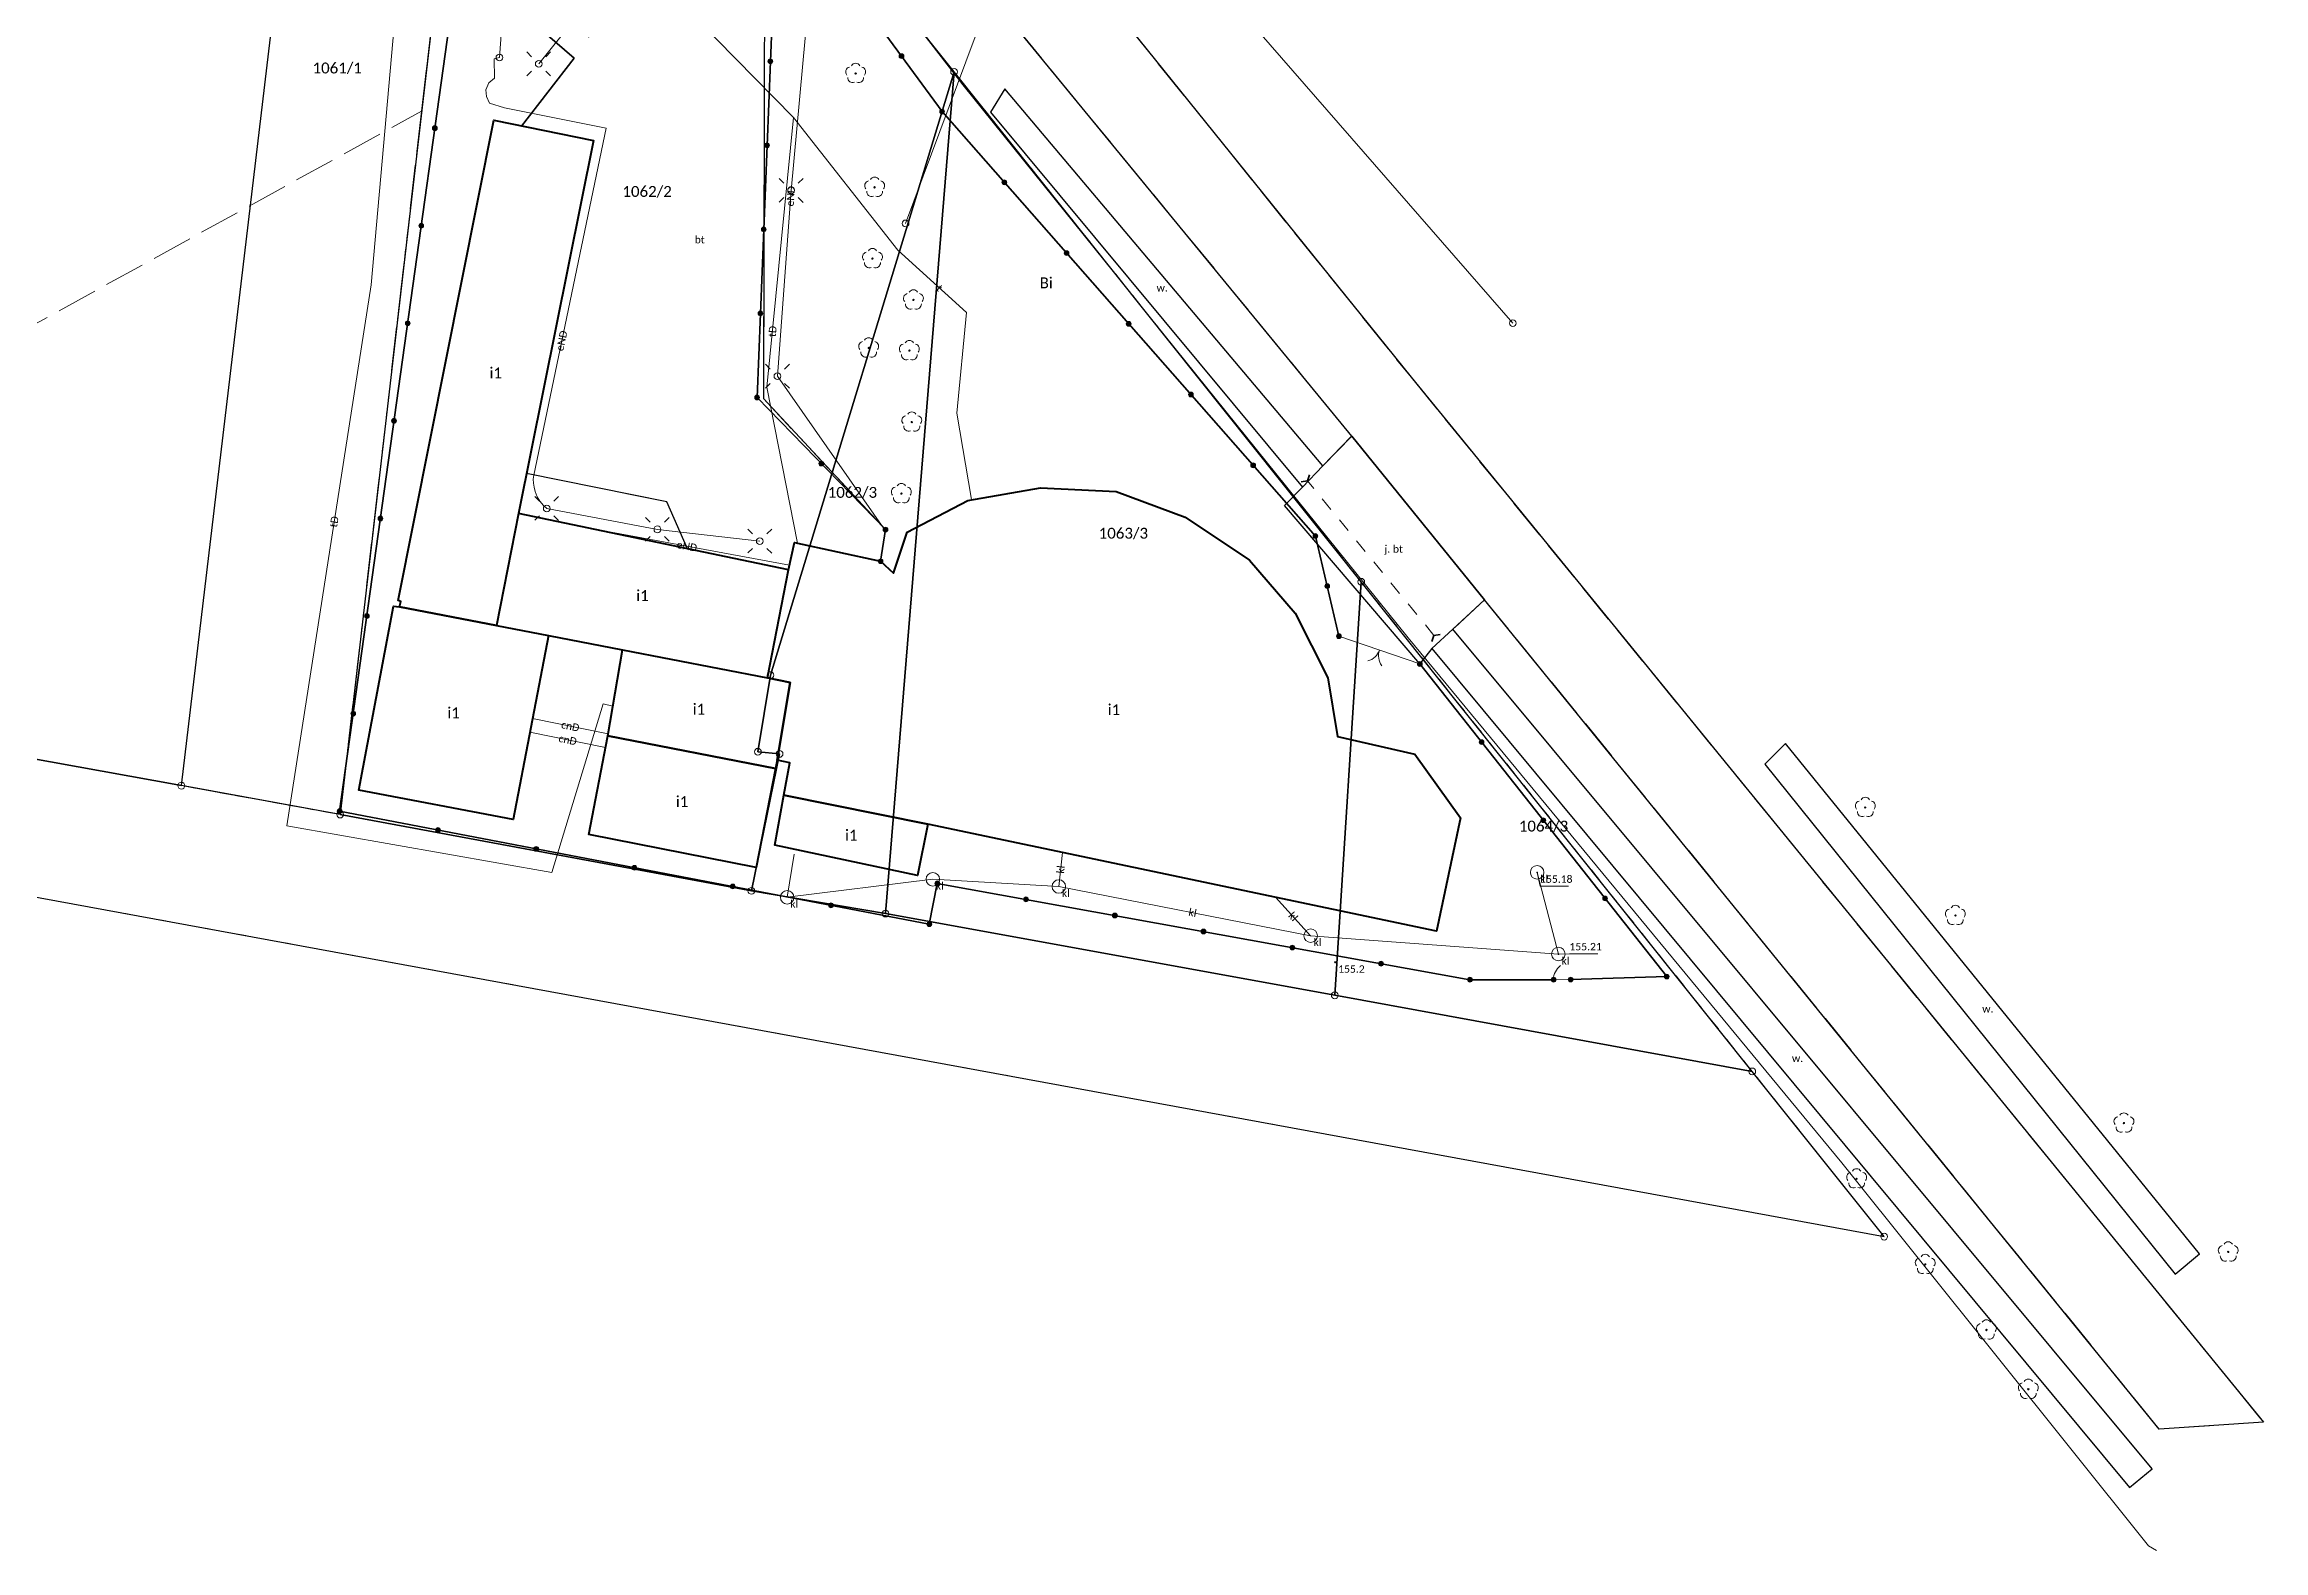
# Model space of a CAD drawing. Header units: metres. Extents: x 0 to 8431248, y 0 to 5724257.
# Drawn here: x 8431084.5 to 8431248.2, y 5723870.8 to 5723981.9 of the extents above; entities that cross this region are included whole.
import ezdxf

# ---------------------------------------------------------------- set-up
doc = ezdxf.new("R2010")
doc.units = ezdxf.units.M
for name, pattern in [('EGKK', [8, 3, -1, 3, -1]), ('EGUG', [4, 1, -1, 1, -1]), ('OTKJ', [8, 3, -1, 3, -1]), ('OTKU', [8, 3, -1, 3, -1]), ('OTKZ', [4, 1, -1, 1, -1])]:
    doc.linetypes.add(name, pattern=pattern)
for name, color, linetype, true_color in [('EGB_Budynek_powierzchnia-budynek naziemny EGBU', 7, 'Continuous', 0x000000), ('EGB_Budynek_powierzchnia_0_etykiety', 7, 'Continuous', 0x000000), ('EGB_DzialkaEwidencyjna_powierzchnia-działka ewidencyjna EGDE', 7, 'Continuous', 0x000000), ('EGB_DzialkaEwidencyjna_powierzchnia_0_etykiety', 7, 'Continuous', 0x000000), ('EGB_KonturKlasyfikacyjny_powierzchnia-kontur klasyfikacyjny EGKK', 7, 'Continuous', 0x24bc24), ('EGB_KonturUzytkuGruntowego_powierzchnia-kontur użytku gruntowego EGUG', 7, 'Continuous', 0x008000), ('EGB_KonturUzytkuGruntowego_powierzchnia_32768_etykiety', 7, 'Continuous', 0x008000), ('EGB_PunktGraniczny_punkt-stabilizowany trwale EGPG_A', 7, 'Continuous', 0xffffff), ('GES_InneUrzadzeniaTowarzyszace_punkt-podpora przewodów SUPN', 7, 'Continuous', 0x000000), ('GES_PrzewodCieplowniczy_linia-przewód ciepłowniczy SUCP', 7, 'Continuous', 0xd200d2), ('GES_PrzewodCieplowniczy_linia_13762770_etykiety', 7, 'Continuous', 0xd200d2), ('GES_PrzewodElektroenergetyczny_linia-przewód elektroenergetyczny SUEP-n', 7, 'Continuous', 0xff0000), ('GES_PrzewodElektroenergetyczny_linia-przewód elektroenergetyczny SUEP-podziemny', 7, 'Continuous', 0xff0000), ('GES_PrzewodElektroenergetyczny_linia_16711680_etykiety', 7, 'Continuous', 0xff0000), ('GES_PrzewodKanalizacyjny_linia-przewód kanalizacyjny SUKP', 7, 'Continuous', 0x803300), ('GES_PrzewodKanalizacyjny_linia_8401664_etykiety', 7, 'Continuous', 0x803300), ('GES_PrzewodTelekomunikacyjny_linia-przewód telekomunikacyjny SUTP', 7, 'Continuous', 0xff9100), ('GES_PrzewodTelekomunikacyjny_linia_16748800_etykiety', 7, 'Continuous', 0xff9100), ('GES_Rzedna_punkt-odnośnik', 7, 'Continuous', 0x000000), ('GES_Rzedna_punkt_8401664_etykiety', 7, 'Continuous', 0x803300), ('GES_UrzadzeniaSiecElektroenergetyczna_punkt-latarnia SUEO', 7, 'Continuous', 0xff0000), ('GES_UrzadzeniaSiecKanalizacyjna_punkt-osadnik szambo SUKM', 7, 'Continuous', 0xffffff), ('GES_UrzadzeniaSiecKanalizacyjna_punkt_8401664_etykiety', 7, 'Continuous', 0x803300), ('OT_Komunikacja_linia-krawężnik OTKK', 7, 'Continuous', 0x000000), ('OT_Komunikacja_linia-przepust OTKZ', 7, 'Continuous', 0x000000), ('OT_Komunikacja_powierzchnia-jezdnia OTKJ', 7, 'Continuous', 0x000000), ('OT_Komunikacja_powierzchnia-obszar utwardzony OTKU', 7, 'Continuous', 0x000000), ('OT_Komunikacja_powierzchnia-odnośnik', 7, 'Continuous', 0x000000), ('OT_Komunikacja_powierzchnia-rów przydrożny OTKR', 7, 'Continuous', 0x000000), ('OT_Komunikacja_powierzchnia_0_etykiety', 7, 'Continuous', 0x000000), ('OT_Ogrodzenia_linia-brama OTOB', 7, 'Continuous', 0x0a0a09), ('OT_Ogrodzenia_linia-furtka OTOF', 7, 'Continuous', 0x0a0a09), ('OT_Ogrodzenia_linia-ogrodzenie trwałe OTOO', 7, 'Continuous', 0x0a0a09), ('OT_Rzedna_punkt-pikieta naturalna OTRN', 7, 'Continuous', 0x000000), ('OT_Rzedna_punkt_0_etykiety', 7, 'Continuous', 0x000000)]:
    doc.layers.add(name, color=color, linetype=linetype, true_color=true_color)
doc.layers.add('OT_ZagospodarowanieTerenu_punkt-drzewo liściaste OTZL', color=7, linetype='Continuous')
doc.styles.add('Style-Calibri', font='calibri.ttf')

# ---------------------------------------------------------------- blocks, each defined once
blk = doc.blocks.new('EGBP04_2a0')
at = {"linetype": 'Continuous', "lineweight": 13}
blk.add_circle((0, 0), 0.5, dxfattribs=at)
blk = doc.blocks.new('egpg_a')
blk.add_blockref('EGBP04_2a0', (0, 0))
blk = doc.blocks.new('SUSM04_010')
at = {"linetype": 'Continuous', "lineweight": 13}
blk.add_circle((0, 0), 0.5, dxfattribs=at)
blk = doc.blocks.new('SUPP0')
blk.add_blockref('SUSM04_010', (0, 0))
blk = doc.blocks.new('supn')
blk.add_blockref('SUPP0', (0, 0))
blk = doc.blocks.new('SUSM010')
at = {"linetype": 'Continuous', "lineweight": 13, "flags": 128}
for points in [[(-1.06, 1.06), (-1.76, 1.76)], [(1.76, 1.76), (1.06, 1.06)], [(-1.74, -1.74), (-1.06, -1.06)], [(1.06, -1.06), (1.76, -1.76)]]:
    blk.add_lwpolyline(points, dxfattribs=at)
at = {"linetype": 'Continuous', "lineweight": 13}
blk.add_circle((0, 0), 0.5, dxfattribs=at)
blk = doc.blocks.new('sueo')
blk.add_blockref('SUSM010', (0, 0))
blk = doc.blocks.new('sukm')
at = {"color": 36, "lineweight": 13, "true_color": 0x803300}
blk.add_circle((0, 0), 1, dxfattribs=at)
blk = doc.blocks.new('otkz')
at = {"lineweight": 35}
for q in [(-0.5, 0.8), (-0.5, -0.8)]:
    blk.add_line((0, 0), q, dxfattribs=at)
blk = doc.blocks.new('otoo')
at = {"lineweight": 18, "transparency": 16777216}
h = blk.add_hatch(color=256, dxfattribs=at)
h.dxf.hatch_style = 1
h.paths.add_polyline_path([(0.35, 0, 1), (-0.35, 0, 1)])
at = {"lineweight": 18}
blk.add_circle((0, 0), 0.35, dxfattribs=at)
blk = doc.blocks.new('otob')
at = {"lineweight": 18}
for centre, start, end in [((-2.5, 0), 0, 55.2822), ((2.5, 0), 124.7178, 180)]:
    blk.add_arc(centre, 2.5, start, end, dxfattribs=at)
blk = doc.blocks.new('otof')
at = {"lineweight": 18}
blk.add_arc((2.5, 0), 2.5, 124.7178, 180, dxfattribs=at)
blk = doc.blocks.new('otrn')
at = {"linetype": 'Continuous', "lineweight": 13}
blk.add_hatch(color=256, dxfattribs=at).paths.add_polyline_path([(0, -0.09, 1), (0, 0.09, 1)])
blk.add_circle((0, 0), 0.0906, dxfattribs=at)
blk = doc.blocks.new('otzl')
at = {"linetype": 'Continuous', "lineweight": 13, "true_color": 0x008000}
blk.add_hatch(color=96, dxfattribs=at).paths.add_polyline_path([(0, -0.1, 1), (0, 0.1, 1)])
at = {"color": 96, "linetype": 'Continuous', "lineweight": 13, "true_color": 0x008000}
blk.add_circle((0, 0), 0.1, dxfattribs=at)
for centre, radius, start, end in [((-0.77, 0.25), 0.7, 101.6336, 222.6627), ((0, 0.8), 0.7, 29.8459, 150.1541), ((0.77, 0.25), 0.7, 317.3373, 78.3664), ((-0.46, -0.64), 0.71, 174.3693, 292.5572), ((0.46, -0.64), 0.71, 247.4428, 5.6307)]:
    blk.add_arc(centre, radius, start, end, dxfattribs=at)

msp = doc.modelspace()

# ---------------------------------------------------------------- linework, layer by layer
at = {"layer": 'EGB_Budynek_powierzchnia-budynek naziemny EGBU', "lineweight": 50}
for points in [[(8431117.84, 5723939.03), (8431110.7, 5723940.41), (8431110.79, 5723940.8), (8431110.59, 5723940.88), (8431117.66, 5723976.27), (8431124.99, 5723974.77), (8431119.47, 5723947.29), (8431117.84, 5723939.03)], [(8431149.65, 5723924.39), (8431139.04, 5723926.53), (8431139.47, 5723928.91), (8431138.54, 5723929.1), (8431139.5, 5723934.84), (8431137.83, 5723935.18), (8431139.38, 5723943.14), (8431139.81, 5723945.16), (8431146.17, 5723943.77), (8431147.11, 5723942.89), (8431148.13, 5723945.91), (8431152.59, 5723948.26), (8431157.97, 5723949.17), (8431163.53, 5723948.9), (8431168.63, 5723947.03), (8431173.36, 5723943.86), (8431176.73, 5723939.95), (8431179.14, 5723935.17), (8431179.86, 5723930.86), (8431185.56, 5723929.55), (8431188.92, 5723924.87), (8431187.16, 5723916.5), (8431149.65, 5723924.39)], [(8431119.47, 5723947.29), (8431117.84, 5723939.03), (8431121.67, 5723938.31), (8431127.13, 5723937.24), (8431137.83, 5723935.18), (8431139.38, 5723943.14), (8431119.47, 5723947.29)], [(8431121.67, 5723938.31), (8431119.07, 5723924.73), (8431107.69, 5723926.9), (8431110.26, 5723940.47), (8431110.7, 5723940.41), (8431117.84, 5723939.03), (8431121.67, 5723938.31)], [(8431137.83, 5723935.18), (8431139.5, 5723934.84), (8431138.54, 5723929.1), (8431138.41, 5723928.5), (8431126.06, 5723930.91), (8431127.13, 5723937.24), (8431137.83, 5723935.18)], [(8431138.41, 5723928.5), (8431137, 5723921.21), (8431124.65, 5723923.64), (8431126.06, 5723930.91), (8431138.41, 5723928.5)], [(8431139.04, 5723926.53), (8431149.65, 5723924.39), (8431148.88, 5723920.62), (8431138.37, 5723922.84), (8431139.04, 5723926.53)]]:
    msp.add_lwpolyline(points, close=True, dxfattribs=at)
at = {"layer": 'EGB_DzialkaEwidencyjna_powierzchnia-działka ewidencyjna EGDE', "lineweight": 9}
for points in [[(8431073.51, 5723931.06), (8431094.61, 5723927.23), (8431107.45, 5724035.1), (8431082.44, 5724066.2), (8431073.51, 5723931.06)], [(8431094.61, 5723927.23), (8431107.45, 5724035.1), (8431117.59, 5724022.4), (8431106.32, 5723925.1), (8431094.61, 5723927.23)], [(8431117.59, 5724022.4), (8431106.32, 5723925.1), (8431136.64, 5723919.48), (8431138.72, 5723929.57), (8431137.12, 5723929.73), (8431138.05, 5723935.38), (8431151.59, 5723979.84), (8431117.59, 5724022.4)], [(8431146.53, 5723917.8), (8431151.59, 5723979.84), (8431138.05, 5723935.38), (8431137.12, 5723929.73), (8431138.72, 5723929.57), (8431136.64, 5723919.48), (8431146.53, 5723917.8)], [(8431181.61, 5723942.26), (8431151.59, 5723979.84), (8431146.53, 5723917.8), (8431179.66, 5723911.78), (8431181.61, 5723942.26)], [(8431210.44, 5723906.17), (8431181.61, 5723942.26), (8431179.66, 5723911.78), (8431210.44, 5723906.17)]]:
    msp.add_lwpolyline(points, close=True, dxfattribs=at)
at = {"layer": 'EGB_DzialkaEwidencyjna_powierzchnia-działka ewidencyjna EGDE'}
for points in [[(8431073.51, 5723931.06), (8431094.61, 5723927.23), (8431107.45, 5724035.1), (8431082.44, 5724066.2), (8431073.51, 5723931.06)], [(8431094.61, 5723927.23), (8431107.45, 5724035.1), (8431117.59, 5724022.4), (8431106.32, 5723925.1), (8431094.61, 5723927.23)], [(8431117.59, 5724022.4), (8431106.32, 5723925.1), (8431136.64, 5723919.48), (8431138.72, 5723929.57), (8431137.12, 5723929.73), (8431138.05, 5723935.38), (8431151.59, 5723979.84), (8431117.59, 5724022.4)], [(8431146.53, 5723917.8), (8431151.59, 5723979.84), (8431138.05, 5723935.38), (8431137.12, 5723929.73), (8431138.72, 5723929.57), (8431136.64, 5723919.48), (8431146.53, 5723917.8)], [(8431181.61, 5723942.26), (8431151.59, 5723979.84), (8431146.53, 5723917.8), (8431179.66, 5723911.78), (8431181.61, 5723942.26)], [(8431210.44, 5723906.17), (8431181.61, 5723942.26), (8431179.66, 5723911.78), (8431210.44, 5723906.17)]]:
    msp.add_lwpolyline(points, close=True, dxfattribs=at)
at = {"layer": 'EGB_DzialkaEwidencyjna_powierzchnia-działka ewidencyjna EGDE', "lineweight": 9}
msp.add_lwpolyline([(8430699.38, 5723988.51), (8430962.64, 5723941.28), (8430962.64, 5723941.28), (8431220.17, 5723893.99), (8431210.44, 5723906.17), (8431179.66, 5723911.78), (8431146.53, 5723917.8), (8431136.64, 5723919.48), (8431106.32, 5723925.1), (8431094.61, 5723927.23), (8431073.51, 5723931.06), (8431045.15, 5723936.22), (8431026.14, 5723939.71), (8431006.59, 5723943.27), (8431000.64, 5723944.3), (8430981.17, 5723947.84), (8430961.54, 5723951.41), (8430938.33, 5723956.09), (8430897.49, 5723963.04)], dxfattribs=at)
at = {"layer": 'EGB_DzialkaEwidencyjna_powierzchnia-działka ewidencyjna EGDE'}
msp.add_lwpolyline([(8430699.38, 5723988.51), (8430962.64, 5723941.28), (8430962.64, 5723941.28), (8431220.17, 5723893.99), (8431210.44, 5723906.17), (8431179.66, 5723911.78), (8431146.53, 5723917.8), (8431136.64, 5723919.48), (8431106.32, 5723925.1), (8431094.61, 5723927.23), (8431073.51, 5723931.06), (8431045.15, 5723936.22), (8431026.14, 5723939.71), (8431006.59, 5723943.27), (8431000.64, 5723944.3), (8430981.17, 5723947.84), (8430961.54, 5723951.41), (8430938.33, 5723956.09), (8430897.49, 5723963.04)], dxfattribs=at)
at = {"layer": 'EGB_KonturKlasyfikacyjny_powierzchnia-kontur klasyfikacyjny EGKK', "linetype": 'egkk', "lineweight": 9}
for points in [[(8431019.17, 5724039.59), (8431057.84, 5724030.93), (8431077.88, 5723999.57), (8431046.97, 5723976.53), (8431011.49, 5723980.79), (8431006.59, 5723943.27), (8431026.14, 5723939.71), (8431040.03, 5723937.16), (8431112.32, 5723976.94), (8431114.97, 5723999.75), (8431117.59, 5724022.4), (8431107.45, 5724035.1), (8431082.44, 5724066.2), (8431079.35, 5724068.06), (8431064.82, 5724083.09), (8431060.37, 5724087.52), (8431046.34, 5724097.52), (8431027.98, 5724107.07), (8431025.06, 5724084.75), (8431022.78, 5724067.25), (8431019.17, 5724039.59)], [(8431040.03, 5723937.16), (8431112.32, 5723976.94), (8431106.32, 5723925.1), (8431094.61, 5723927.23), (8431073.51, 5723931.06), (8431045.15, 5723936.22), (8431040.03, 5723937.16)]]:
    msp.add_lwpolyline(points, close=True, dxfattribs=at)
at = {"layer": 'EGB_KonturUzytkuGruntowego_powierzchnia-kontur użytku gruntowego EGUG', "linetype": 'egug', "lineweight": 9}
for points in [[(8431062.18, 5724063.36), (8431042.18, 5724065.02), (8431022.78, 5724067.25), (8431006.59, 5723943.27), (8431026.14, 5723939.71), (8431045.15, 5723936.22), (8431073.51, 5723931.06), (8431094.61, 5723927.23), (8431106.32, 5723925.1), (8431114.97, 5723999.75), (8431109.16, 5724000.34), (8431106.59, 5723983.09), (8431077.45, 5723986.94), (8431078.07, 5723995.7), (8431053.46, 5723998.23), (8431062.18, 5724063.36)], [(8431117.59, 5724022.4), (8431106.32, 5723925.1), (8431136.64, 5723919.48), (8431146.53, 5723917.8), (8431179.66, 5723911.78), (8431210.44, 5723906.17), (8431181.61, 5723942.26), (8431151.59, 5723979.84), (8431117.59, 5724022.4)]]:
    msp.add_lwpolyline(points, close=True, dxfattribs=at)
msp.add_lwpolyline([(8430699.38, 5723988.51), (8430962.64, 5723941.28), (8431220.17, 5723893.99), (8431210.44, 5723906.17), (8431179.66, 5723911.78), (8431146.53, 5723917.8), (8431136.64, 5723919.48), (8431106.32, 5723925.1), (8431094.61, 5723927.23), (8431073.51, 5723931.06), (8431045.15, 5723936.22), (8431026.14, 5723939.71), (8431006.59, 5723943.27), (8431000.64, 5723944.3), (8430997.16, 5723944.94), (8430982.8, 5723947.54), (8430981.17, 5723947.84), (8430961.54, 5723951.41), (8430938.33, 5723956.09), (8430897.49, 5723963.04)], dxfattribs=at)
at = {"layer": 'GES_PrzewodCieplowniczy_linia-przewód ciepłowniczy SUCP', "lineweight": 9}
for points in [[(8431120.5, 5723932.19), (8431126.08, 5723931.04)], [(8431120.3, 5723931.17), (8431125.89, 5723930.04)]]:
    msp.add_lwpolyline(points, dxfattribs=at)
at = {"layer": 'GES_PrzewodElektroenergetyczny_linia-przewód elektroenergetyczny SUEP-n', "lineweight": 9}
msp.add_lwpolyline([(8431046.98, 5724094.14), (8431070.94, 5724077.34), (8431091.42, 5724054.76), (8431121.02, 5724021.24), (8431118.06, 5723980.9)], dxfattribs=at)
at = {"layer": 'GES_PrzewodElektroenergetyczny_linia-przewód elektroenergetyczny SUEP-podziemny', "lineweight": 9}
for points in [[(8431120.96, 5723980.43), (8431128.87, 5723990.29)], [(8431146.59, 5723945.95), (8431138.56, 5723957.41), (8431139.57, 5723971.1), (8431140.83, 5723984.73), (8431128.87, 5723990.29)], [(8431118.06, 5723980.9), (8431117.68, 5723980.8), (8431117.71, 5723979.37), (8431117.27, 5723979.04), (8431117.05, 5723978.52), (8431117.12, 5723978.03), (8431117.34, 5723977.53), (8431118.43, 5723977.2), (8431125.94, 5723975.69), (8431120.59, 5723950.11), (8431120.56, 5723949.81), (8431120.58, 5723949.52), (8431120.62, 5723949.22), (8431120.69, 5723948.9), (8431120.85, 5723948.52), (8431121.05, 5723948.2), (8431121.31, 5723947.89), (8431121.55, 5723947.66), (8431129.71, 5723946.12), (8431137.26, 5723945.25)], [(8431124.32, 5723946.28), (8431139.45, 5723943.49)]]:
    msp.add_lwpolyline(points, dxfattribs=at)
at = {"layer": 'GES_PrzewodKanalizacyjny_linia-przewód kanalizacyjny SUKP', "lineweight": 9}
for points in [[(8431139.79, 5723922.18), (8431139.28, 5723919), (8431150.02, 5723920.33), (8431159.31, 5723919.8), (8431177.88, 5723916.17), (8431196.15, 5723914.82), (8431194.58, 5723920.84)], [(8431159.31, 5723919.8), (8431159.59, 5723922.3)], [(8431177.88, 5723916.17), (8431175.29, 5723919)]]:
    msp.add_lwpolyline(points, dxfattribs=at)
at = {"layer": 'GES_PrzewodTelekomunikacyjny_linia-przewód telekomunikacyjny SUTP', "lineweight": 9}
for points in [[(8431047.31, 5724119.18), (8431047.2, 5724118.76), (8431045.19, 5724100.09), (8431064.33, 5724087.84), (8431074.5, 5724077.29), (8431085.2, 5724065.48), (8431097.76, 5724051.08), (8431123.21, 5724020.84), (8431122.89, 5724017.59), (8431136.96, 5723998.62), (8431152.24, 5723978.88), (8431185.06, 5723938.12), (8431217.06, 5723899.42), (8431239.65, 5723871.19), (8431240.24, 5723870.85)], [(8431117.48, 5724000.4), (8431111.12, 5723992.35), (8431108.6, 5723964.15), (8431102.39, 5723924.27), (8431121.92, 5723920.82), (8431125.72, 5723933.26), (8431126.43, 5723933.1)], [(8431117.48, 5724000.4), (8431123.77, 5723999.29), (8431128.38, 5723988.06), (8431139.75, 5723976.47)], [(8431148.01, 5723968.67), (8431159.51, 5723999.49), (8431192.79, 5723961.32)], [(8431139.75, 5723976.47), (8431137.79, 5723956.6), (8431140.05, 5723945.11)], [(8431139.75, 5723976.47), (8431147.45, 5723966.71), (8431152.5, 5723962.1), (8431151.78, 5723954.68), (8431152.86, 5723948.31)]]:
    msp.add_lwpolyline(points, dxfattribs=at)
at = {"layer": 'GES_Rzedna_punkt-odnośnik', "lineweight": 9}
for points in [[(8431194.58, 5723920.84), (8431194.8, 5723919.82), (8431196.9, 5723919.82)], [(8431196.15, 5723914.82), (8431196.96, 5723914.84), (8431199.06, 5723914.84)]]:
    msp.add_lwpolyline(points, dxfattribs=at)
at = {"layer": 'GES_Rzedna_punkt-odnośnik'}
for p in [(8431194.58, 5723920.84), (8431196.15, 5723914.82)]:
    msp.add_point(p, dxfattribs=at)
at = {"layer": 'OT_Komunikacja_linia-krawężnik OTKK', "lineweight": 25}
for points in [[(8431118.4, 5723985.31), (8431123.58, 5723980.86), (8431119.7, 5723975.85)], [(8431131.93, 5723944.69), (8431130.4, 5723948.16), (8431120.06, 5723950.24)]]:
    msp.add_lwpolyline(points, dxfattribs=at)
at = {"layer": 'OT_Komunikacja_linia-przepust OTKZ', "linetype": 'otkz', "lineweight": 20}
msp.add_lwpolyline([(8431186.97, 5723938.3), (8431177.65, 5723949.69)], dxfattribs=at)
at = {"layer": 'OT_Komunikacja_powierzchnia-jezdnia OTKJ', "linetype": 'otkj', "lineweight": 9}
msp.add_lwpolyline([(8431081.7, 5724085.49), (8431084.8, 5724081.86), (8431096.47, 5724068.54), (8431103.15, 5724060.36), (8431141.54, 5724011.58), (8431185.28, 5723957.33), (8431248.15, 5723880.31), (8431248.15, 5723880.31), (8431240.45, 5723879.81), (8431190.71, 5723940.93), (8431180.91, 5723953), (8431145.88, 5723995.64), (8431141.31, 5724001.22), (8431120.69, 5724026.27), (8431117.59, 5724030.06), (8431108.53, 5724041.31), (8431101.98, 5724049.22), (8431091.47, 5724061.4), (8431083.07, 5724070.8)], dxfattribs=at)
msp.add_lwpolyline([(8431180.91, 5723953), (8431190.71, 5723940.93), (8431188.37, 5723938.77), (8431186.82, 5723937.35), (8431185.93, 5723936.2), (8431175.95, 5723947.87), (8431177.28, 5723949.24), (8431178.78, 5723950.81), (8431180.91, 5723953)], close=True, dxfattribs=at)
at = {"layer": 'OT_Komunikacja_powierzchnia-obszar utwardzony OTKU', "linetype": 'otku', "lineweight": 9}
msp.add_lwpolyline([(8431137.53, 5723955.76), (8431146.53, 5723946.1), (8431146.17, 5723943.77), (8431139.81, 5723945.16), (8431139.38, 5723943.14), (8431131.93, 5723944.69), (8431130.4, 5723948.16), (8431120.06, 5723950.24), (8431124.99, 5723974.77), (8431119.7, 5723975.85), (8431123.58, 5723980.86), (8431118.4, 5723985.31), (8431121.92, 5723984.76), (8431124.65, 5723982.42), (8431131.97, 5723991.8), (8431137.62, 5723987.33), (8431137.53, 5723955.76)], close=True, dxfattribs=at)
at = {"layer": 'OT_Komunikacja_powierzchnia-odnośnik'}
msp.add_lwpolyline([(8431081.7, 5724085.49), (8431084.8, 5724081.86), (8431096.47, 5724068.54), (8431103.15, 5724060.36), (8431141.54, 5724011.58), (8431185.28, 5723957.33), (8431248.15, 5723880.31), (8431248.15, 5723880.31), (8431240.45, 5723879.81), (8431190.71, 5723940.93), (8431180.91, 5723953), (8431145.88, 5723995.64), (8431141.31, 5724001.22), (8431120.69, 5724026.27), (8431117.59, 5724030.06), (8431108.53, 5724041.31), (8431101.98, 5724049.22), (8431091.47, 5724061.4), (8431083.07, 5724070.8)], dxfattribs=at)
for points in [[(8431137.53, 5723955.76), (8431146.53, 5723946.1), (8431146.17, 5723943.77), (8431139.81, 5723945.16), (8431139.38, 5723943.14), (8431131.93, 5723944.69), (8431130.4, 5723948.16), (8431120.06, 5723950.24), (8431124.99, 5723974.77), (8431119.7, 5723975.85), (8431123.58, 5723980.86), (8431118.4, 5723985.31), (8431121.92, 5723984.76), (8431124.65, 5723982.42), (8431131.97, 5723991.8), (8431137.62, 5723987.33), (8431137.53, 5723955.76)], [(8431177.28, 5723949.24), (8431178.78, 5723950.81), (8431155.32, 5723978.6), (8431154.27, 5723976.86), (8431177.28, 5723949.24)], [(8431180.91, 5723953), (8431190.71, 5723940.93), (8431188.37, 5723938.77), (8431186.82, 5723937.35), (8431185.93, 5723936.2), (8431175.95, 5723947.87), (8431177.28, 5723949.24), (8431178.78, 5723950.81), (8431180.91, 5723953)], [(8431188.37, 5723938.77), (8431186.82, 5723937.35), (8431238.27, 5723875.49), (8431239.92, 5723876.87), (8431188.37, 5723938.77)], [(8431212.89, 5723930.33), (8431211.38, 5723928.82), (8431241.62, 5723891.22), (8431243.41, 5723892.72), (8431212.89, 5723930.33)]]:
    msp.add_lwpolyline(points, close=True, dxfattribs=at)
at = {"layer": 'OT_Komunikacja_powierzchnia-rów przydrożny OTKR', "lineweight": 9}
for points in [[(8431177.28, 5723949.24), (8431178.78, 5723950.81), (8431155.32, 5723978.6), (8431154.27, 5723976.86), (8431177.28, 5723949.24)], [(8431188.37, 5723938.77), (8431186.82, 5723937.35), (8431238.27, 5723875.49), (8431239.92, 5723876.87), (8431188.37, 5723938.77)], [(8431212.89, 5723930.33), (8431211.38, 5723928.82), (8431241.62, 5723891.22), (8431243.41, 5723892.72), (8431212.89, 5723930.33)]]:
    msp.add_lwpolyline(points, close=True, dxfattribs=at)
at = {"layer": 'OT_Ogrodzenia_linia-brama OTOB', "lineweight": 9}
msp.add_lwpolyline([(8431179.96, 5723938.25), (8431185.93, 5723936.2)], dxfattribs=at)
at = {"layer": 'OT_Ogrodzenia_linia-furtka OTOF', "lineweight": 9}
msp.add_lwpolyline([(8431197.14, 5723912.95), (8431195.79, 5723912.93)], dxfattribs=at)
at = {"layer": 'OT_Ogrodzenia_linia-ogrodzenie trwałe OTOO', "lineweight": 35}
for points in [[(8431195.79, 5723912.93), (8431189.62, 5723912.93), (8431150.35, 5723920.03), (8431149.76, 5723917.02), (8431106.28, 5723925.35), (8431119.32, 5724018.84), (8431134.11, 5723999.62), (8431131.97, 5723991.8)], [(8431136.24, 5723988.4), (8431138.29, 5723986.82), (8431141.72, 5723989.18), (8431150.7, 5723976.91), (8431178.23, 5723945.63), (8431179.96, 5723938.25)], [(8431146.17, 5723943.77), (8431146.53, 5723946.1), (8431137.06, 5723955.84), (8431138.29, 5723986.82)], [(8431185.93, 5723936.2), (8431204.14, 5723913.16), (8431197.05, 5723912.94)]]:
    msp.add_lwpolyline(points, dxfattribs=at)

# ---------------------------------------------------------------- block references
at = {"layer": 'EGB_PunktGraniczny_punkt-stabilizowany trwale EGPG_A', "xscale": 0.5, "yscale": 0.5, "rotation": 360}
for p in [(8431151.59, 5723979.84), (8431181.61, 5723942.26), (8431138.05, 5723935.38), (8431137.12, 5723929.73), (8431138.72, 5723929.57), (8431094.61, 5723927.23), (8431106.32, 5723925.1), (8431136.64, 5723919.48), (8431146.53, 5723917.8), (8431179.66, 5723911.78), (8431210.44, 5723906.17), (8431220.17, 5723893.99)]:
    msp.add_blockref('EGPG_A', p, dxfattribs=at)
at = {"layer": 'GES_InneUrzadzeniaTowarzyszace_punkt-podpora przewodów SUPN', "xscale": 0.5, "yscale": 0.5, "rotation": 360}
for p in [(8431118.06, 5723980.9), (8431148.01, 5723968.67), (8431192.79, 5723961.32)]:
    msp.add_blockref('SUPN', p, dxfattribs=at)
at = {"layer": 'GES_UrzadzeniaSiecElektroenergetyczna_punkt-latarnia SUEO', "xscale": 0.5, "yscale": 0.5, "rotation": 360}
for p in [(8431120.96, 5723980.43), (8431139.57, 5723971.1), (8431138.56, 5723957.41), (8431121.55, 5723947.66), (8431129.71, 5723946.12), (8431137.26, 5723945.25)]:
    msp.add_blockref('SUEO', p, dxfattribs=at)
at = {"layer": 'GES_UrzadzeniaSiecKanalizacyjna_punkt-osadnik szambo SUKM', "xscale": 0.5, "yscale": 0.5, "rotation": 360}
for p in [(8431150.02, 5723920.33), (8431194.58, 5723920.84), (8431139.28, 5723919), (8431159.31, 5723919.8), (8431177.88, 5723916.17), (8431196.15, 5723914.82)]:
    msp.add_blockref('SUKM', p, dxfattribs=at)
at = {"layer": 'OT_Komunikacja_linia-przepust OTKZ', "linetype": 'otkz', "lineweight": 20, "xscale": 0.5, "yscale": 0.5}
for p, rotation in [((8431177.65, 5723949.69), 669.292146058729), ((8431186.97, 5723938.3), 489.292146058729)]:
    msp.add_blockref('OTKZ', p, dxfattribs=dict(at, rotation=rotation))
at = {"layer": 'OT_Ogrodzenia_linia-brama OTOB', "lineweight": 9, "xscale": 0.5, "yscale": 0.5, "rotation": 521.0483697747957}
msp.add_blockref('OTOB', (8431182.95, 5723937.22), dxfattribs=at)
at = {"layer": 'OT_Ogrodzenia_linia-furtka OTOF', "lineweight": 9, "xscale": 0.5, "yscale": 0.5, "rotation": 720.8487642911662}
msp.add_blockref('OTOF', (8431195.79, 5723912.93), dxfattribs=at)
at = {"layer": 'OT_Ogrodzenia_linia-ogrodzenie trwałe OTOO', "lineweight": 35, "xscale": 0.5, "yscale": 0.5}
for p, rotation in [((8431147.71, 5723981), 306.199141070517), ((8431138.04, 5723980.62), 447.7263778703325), ((8431150.7, 5723976.91), 311.3514932738524), ((8431113.3, 5723975.69), 442.05960387206284), ((8431137.8, 5723974.43), 447.7263778699911), ((8431155.29, 5723971.7), 311.3514932803116), ((8431112.3, 5723968.5), 442.0596038585213), ((8431137.55, 5723968.23), 447.7263778531353), ((8431159.88, 5723966.48), 311.35149326877615), ((8431137.31, 5723962.04), 447.7263778699911), ((8431111.3, 5723961.31), 442.05960387206284), ((8431164.46, 5723961.27), 311.3514932738524), ((8431137.06, 5723955.84), 447.7263778703325), ((8431169.05, 5723956.06), 311.35149328538796), ((8431110.29, 5723954.12), 442.05960385750615), ((8431141.79, 5723950.97), 494.1947505470717), ((8431173.64, 5723950.84), 311.35149326877615), ((8431109.29, 5723946.92), 442.05960387206284), ((8431146.53, 5723946.1), 494.1947505470717), ((8431178.23, 5723945.63), 283.19291050253014), ((8431146.17, 5723943.77), 441.21688465847404), ((8431146.17, 5723943.77), 441.21688465847404), ((8431179.1, 5723941.94), 283.1929105057435), ((8431108.29, 5723939.73), 442.05960385750615), ((8431179.96, 5723938.25), 502.3774190147818), ((8431185.93, 5723936.2), 308.3215952349915), ((8431185.93, 5723936.2), 308.3215952349915), ((8431107.28, 5723932.54), 442.05960387206284), ((8431190.48, 5723930.44), 308.3215952304847), ((8431106.28, 5723925.35), 442.05960385750615), ((8431113.53, 5723923.96), 529.1545559802557), ((8431195.04, 5723924.68), 308.3215952349915), ((8431120.77, 5723922.57), 529.15455599008), ((8431128.02, 5723921.18), 529.1545559802557), ((8431135.27, 5723919.8), 529.1545559802557), ((8431150.35, 5723920.03), 618.9098712336917), ((8431156.89, 5723918.85), 529.751656957782), ((8431199.59, 5723918.92), 308.3215952349915), ((8431142.51, 5723918.41), 529.15455599008), ((8431163.44, 5723917.66), 529.751656957782), ((8431149.76, 5723917.02), 529.1545559802557), ((8431169.98, 5723916.48), 529.7516569656768), ((8431176.53, 5723915.3), 529.751656957782), ((8431183.07, 5723914.11), 529.751656957782), ((8431189.62, 5723912.93), 529.751656957782), ((8431195.79, 5723912.93), 540), ((8431195.79, 5723912.93), 540), ((8431197.05, 5723912.94), 488.3215952349915), ((8431204.14, 5723913.16), 541.7772959477485)]:
    msp.add_blockref('OTOO', p, dxfattribs=dict(at, rotation=rotation))
at = {"layer": 'OT_Rzedna_punkt-pikieta naturalna OTRN', "xscale": 0.5, "yscale": 0.5, "rotation": 360}
msp.add_blockref('OTRN', (8431179.69, 5723914.21), dxfattribs=at)
at = {"layer": 'OT_ZagospodarowanieTerenu_punkt-drzewo liściaste OTZL', "xscale": 0.5, "yscale": 0.5, "rotation": 360}
for p in [(8431144.33, 5723979.72), (8431145.73, 5723971.33), (8431145.57, 5723966.08), (8431148.59, 5723963.03), (8431145.29, 5723959.49), (8431148.29, 5723959.3), (8431148.47, 5723954.03), (8431147.7, 5723948.76), (8431218.78, 5723925.62), (8431225.42, 5723917.66), (8431237.85, 5723902.36), (8431218.14, 5723898.25), (8431245.54, 5723892.86), (8431223.2, 5723891.94), (8431227.71, 5723887.11), (8431230.8, 5723882.74)]:
    msp.add_blockref('OTZL', p, dxfattribs=at)

# ---------------------------------------------------------------- texts
at = {"layer": 'EGB_Budynek_powierzchnia_0_etykiety', "char_height": 0.8, "attachment_point": 5, "style": 'Style-Calibri'}
for insert in [(8431117.79, 5723957.65), (8431128.61, 5723941.24), (8431114.68, 5723932.6), (8431132.78, 5723932.87), (8431163.38, 5723932.83), (8431131.53, 5723926.06), (8431144.01, 5723923.58)]:
    msp.add_mtext('i1', dxfattribs=dict(at, insert=insert))
at = {"layer": 'EGB_DzialkaEwidencyjna_powierzchnia_0_etykiety', "char_height": 0.8, "attachment_point": 5, "style": 'Style-Calibri'}
for s, insert in [('1061/1', (8431106.1, 5723980.1)), ('1062/2', (8431128.95, 5723971)), ('1062/3', (8431144.09, 5723948.82)), ('1063/3', (8431164.07, 5723945.81)), ('1064/3', (8431195.05, 5723924.22))]:
    msp.add_mtext(s, dxfattribs=dict(at, insert=insert))
at = {"layer": 'EGB_KonturUzytkuGruntowego_powierzchnia_32768_etykiety', "insert": (8431158.38, 5723964.29), "char_height": 0.8, "attachment_point": 5, "style": 'Style-Calibri'}
msp.add_mtext('Bi', dxfattribs=at)
at = {"layer": 'GES_PrzewodCieplowniczy_linia_13762770_etykiety', "char_height": 0.55, "attachment_point": 5, "style": 'Style-Calibri'}
for insert, rotation in [((8431123.1, 5723930.6), 348.6), ((8431123.29, 5723931.61), 348.3)]:
    msp.add_mtext('cnD', dxfattribs=dict(at, insert=insert, rotation=rotation))
at = {"layer": 'GES_PrzewodElektroenergetyczny_linia_16711680_etykiety', "char_height": 0.55, "attachment_point": 5, "style": 'Style-Calibri'}
for insert, rotation in [((8431139.54, 5723970.68), 85.8), ((8431122.66, 5723960.02), 78.2), ((8431131.89, 5723944.88), 349.6)]:
    msp.add_mtext('eND', dxfattribs=dict(at, insert=insert, rotation=rotation))
at = {"layer": 'GES_PrzewodKanalizacyjny_linia_8401664_etykiety', "char_height": 0.55, "attachment_point": 5, "style": 'Style-Calibri'}
for insert, rotation in [((8431159.45, 5723921.05), 83.7), ((8431169.18, 5723917.87), 348.9), ((8431176.59, 5723917.58), 312.5)]:
    msp.add_mtext('kl', dxfattribs=dict(at, insert=insert, rotation=rotation))
at = {"layer": 'GES_PrzewodTelekomunikacyjny_linia_16748800_etykiety', "char_height": 0.55, "attachment_point": 5, "style": 'Style-Calibri'}
for s, insert, rotation in [('t', (8431150.52, 5723963.9), 317.6), ('tD', (8431138.2, 5723960.71), 84.4), ('tD', (8431105.88, 5723946.68), 81.1)]:
    msp.add_mtext(s, dxfattribs=dict(at, insert=insert, rotation=rotation))
at = {"layer": 'GES_Rzedna_punkt_8401664_etykiety', "char_height": 0.55, "attachment_point": 1, "style": 'Style-Calibri'}
for s, insert in [('155.18', (8431194.8, 5723920.62)), ('155.21', (8431196.96, 5723915.64))]:
    msp.add_mtext(s, dxfattribs=dict(at, insert=insert))
at = {"layer": 'GES_UrzadzeniaSiecKanalizacyjna_punkt_8401664_etykiety', "char_height": 0.55, "attachment_point": 1, "style": 'Style-Calibri'}
for insert in [(8431150.24, 5723920.11), (8431159.53, 5723919.58), (8431194.8, 5723920.62), (8431139.51, 5723918.78), (8431178.1, 5723915.95), (8431196.38, 5723914.59)]:
    msp.add_mtext('kl', dxfattribs=dict(at, insert=insert))
at = {"layer": 'OT_Komunikacja_powierzchnia_0_etykiety', "char_height": 0.55, "attachment_point": 4, "style": 'Style-Calibri'}
for s, insert in [('bt', (8431132.46, 5723967.47)), ('w.', (8431166.52, 5723963.92)), ('j. bt', (8431183.33, 5723944.6)), ('w.', (8431227.4, 5723910.78)), ('w.', (8431213.37, 5723907.13))]:
    msp.add_mtext(s, dxfattribs=dict(at, insert=insert))
at = {"layer": 'OT_Rzedna_punkt_0_etykiety', "insert": (8431179.91, 5723913.99), "char_height": 0.55, "attachment_point": 1, "style": 'Style-Calibri'}
msp.add_mtext('155.2', dxfattribs=at)

doc.saveas('drawing.dxf')
